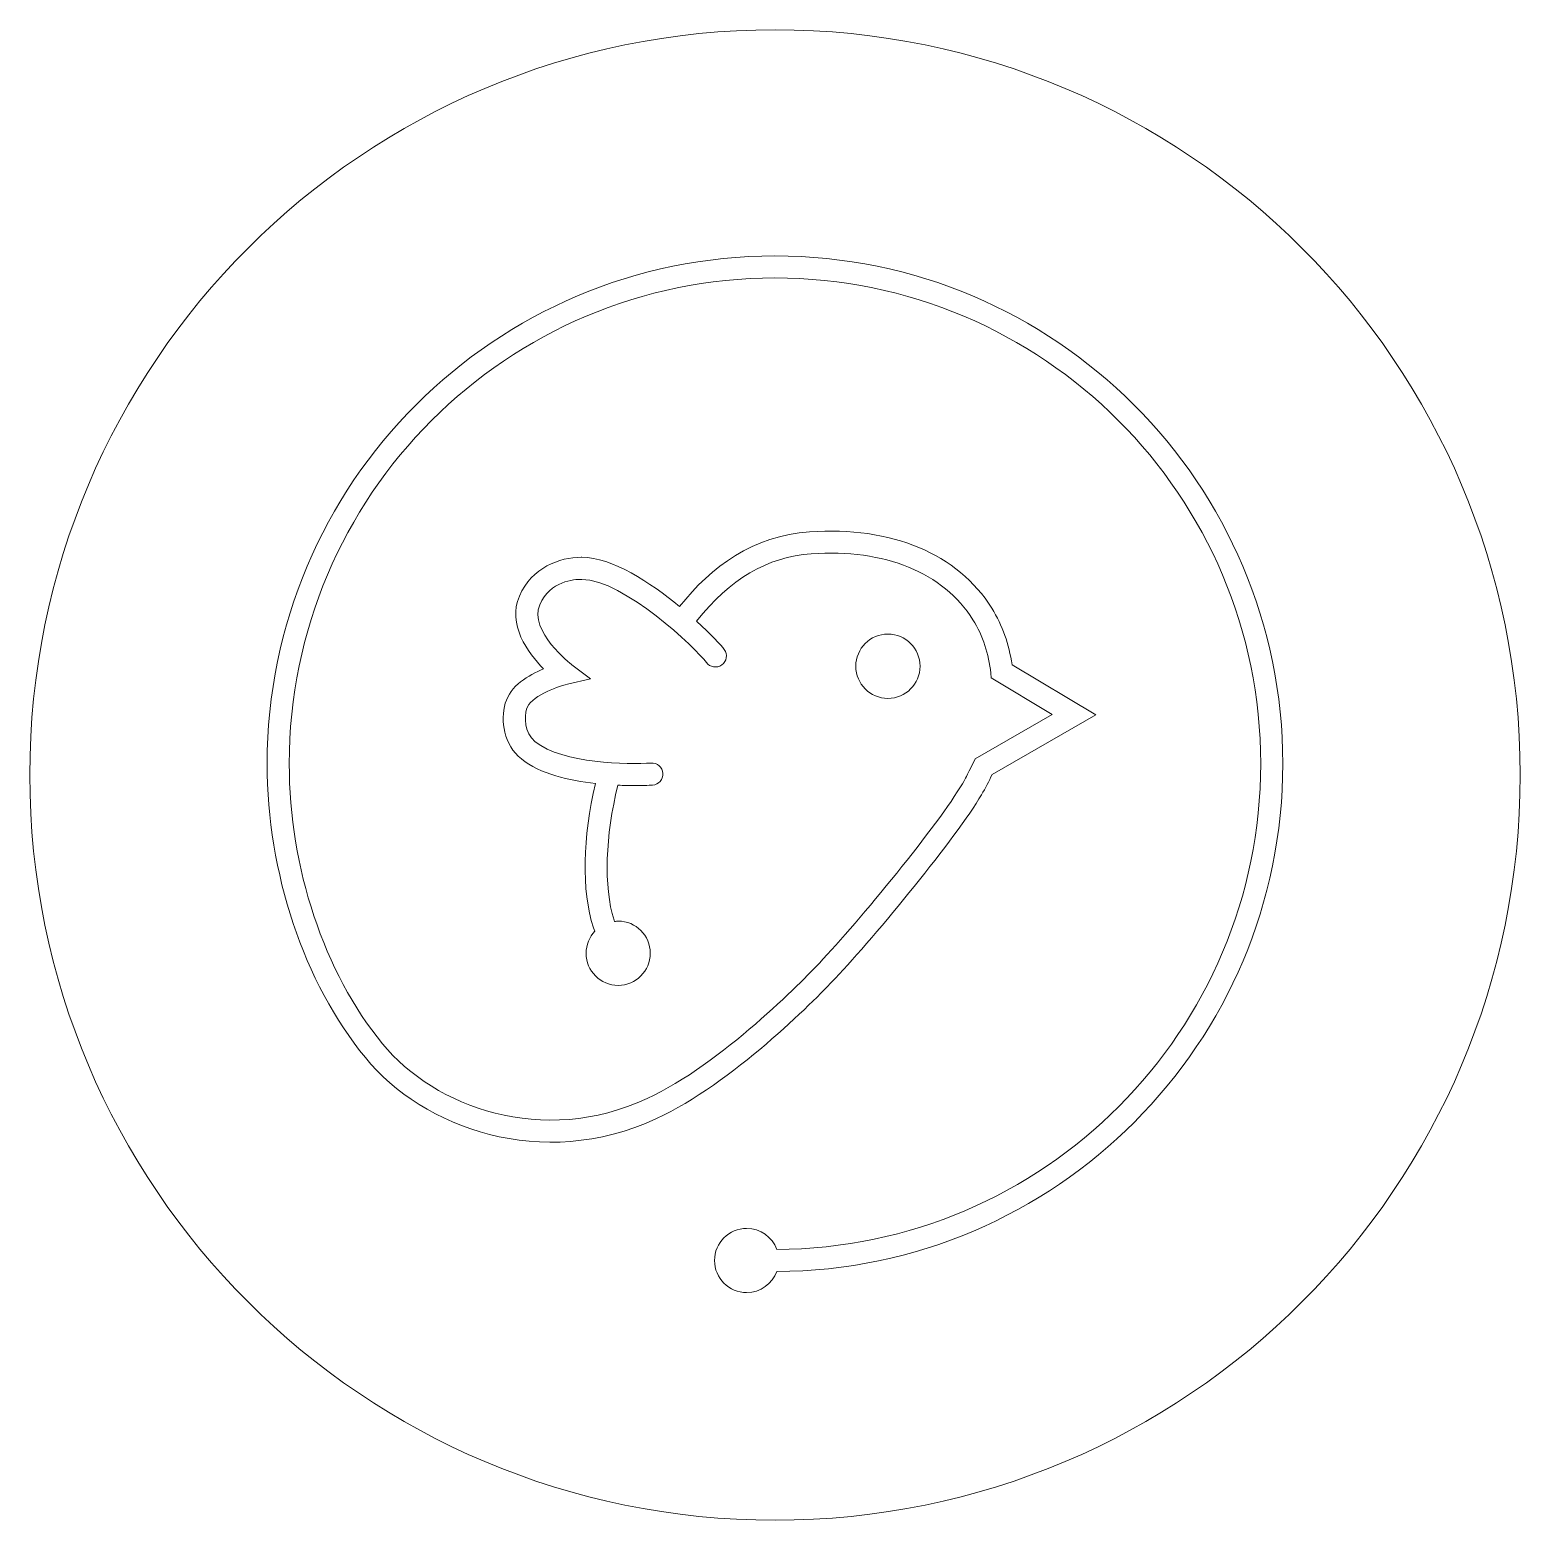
# Model space of a CAD drawing. Header units: inches. Extents: x 44.8 to 92.4, y 81.3 to 128.9.
import ezdxf

# ---------------------------------------------------------------- set-up
doc = ezdxf.new("R2010")
doc.units = ezdxf.units.IN
doc.header["$MEASUREMENT"] = 0
doc.layers.add('Layer 1', color=7, linetype='Continuous')

msp = doc.modelspace()

# ---------------------------------------------------------------- linework, layer by layer
at = {"layer": 'Layer 1', "lineweight": 0}
for points, knots in [([(44.803, 105.104), (44.803, 91.952), (55.464, 81.29), (68.616, 81.29), (81.767, 81.29), (92.428, 91.952), (92.428, 105.104), (92.428, 118.256), (81.767, 128.918), (68.616, 128.918), (55.464, 128.918), (44.803, 118.256), (44.803, 105.104)], [0, 0, 0, 0, 1, 1, 1, 2, 2, 2, 3, 3, 3, 4, 4, 4, 4]), ([(52.387, 105.465), (52.387, 101.983), (53.56, 98.471), (55.525, 96.071), (57.373, 93.819), (61.16, 92.426), (64.824, 94.122), (67.264, 95.252), (69.821, 97.844), (70.547, 98.611), (71.827, 99.965), (74.427, 103.128), (75.213, 104.469), (75.34, 104.688), (75.453, 104.907), (75.557, 105.125), (75.557, 105.125), (78.865, 107.023), (78.865, 107.023), (78.865, 107.023), (76.189, 108.629), (76.189, 108.629), (76.098, 109.273), (75.885, 109.882), (75.542, 110.434), (74.461, 112.172), (72.338, 113.061), (69.723, 112.875), (67.918, 112.746), (66.587, 111.776), (65.566, 110.49), (64.628, 111.26), (63.41, 112.055), (62.443, 112.061), (62.438, 112.061), (62.433, 112.061), (62.427, 112.061), (61.727, 112.061), (60.844, 111.736), (60.449, 110.823), (60.056, 109.917), (60.718, 109.01), (61.217, 108.494), (60.745, 108.302), (60.152, 107.955), (59.997, 107.395), (59.844, 106.839), (59.944, 106.073), (60.513, 105.616), (61.111, 105.137), (62.044, 104.923), (62.88, 104.831), (62.474, 103.125), (62.428, 101.428), (62.811, 100.222), (62.811, 100.222), (62.859, 100.109), (62.859, 100.109), (62.686, 99.925), (62.578, 99.679), (62.578, 99.408), (62.578, 98.842), (63.039, 98.381), (63.605, 98.381), (64.171, 98.381), (64.631, 98.842), (64.631, 99.408), (64.631, 99.974), (64.171, 100.434), (63.605, 100.434), (63.566, 100.434), (63.529, 100.427), (63.491, 100.422), (63.491, 100.422), (63.473, 100.465), (63.473, 100.465), (63.131, 101.545), (63.196, 103.163), (63.595, 104.777), (63.781, 104.769), (63.957, 104.765), (64.106, 104.765), (64.446, 104.765), (64.673, 104.779), (64.705, 104.781), (64.899, 104.794), (65.046, 104.963), (65.033, 105.157), (65.02, 105.352), (64.848, 105.498), (64.657, 105.485), (63.925, 105.437), (61.834, 105.461), (60.954, 106.167), (60.589, 106.46), (60.614, 106.976), (60.677, 107.208), (60.788, 107.607), (61.605, 107.916), (61.984, 108.003), (61.984, 108.003), (62.716, 108.172), (62.716, 108.172), (62.716, 108.172), (62.119, 108.627), (62.119, 108.627), (62.105, 108.638), (60.737, 109.713), (61.097, 110.543), (61.425, 111.303), (62.205, 111.362), (62.438, 111.355), (63.785, 111.347), (66.111, 109.131), (66.424, 108.701), (66.538, 108.543), (66.759, 108.508), (66.917, 108.623), (67.074, 108.737), (67.109, 108.958), (66.995, 109.115), (66.897, 109.25), (66.568, 109.602), (66.111, 110.018), (67.18, 111.376), (68.367, 112.071), (69.773, 112.171), (72.12, 112.338), (74.004, 111.57), (74.942, 110.061), (75.262, 109.547), (75.45, 108.97), (75.51, 108.357), (75.51, 108.357), (75.522, 108.21), (75.522, 108.21), (75.522, 108.21), (77.472, 107.036), (77.472, 107.036), (77.472, 107.036), (75.01, 105.622), (75.01, 105.622), (74.673, 104.928), (74.746, 105.068), (74.604, 104.826), (73.84, 103.522), (71.293, 100.426), (70.035, 99.096), (69.533, 98.566), (66.913, 95.867), (64.528, 94.763), (61.19, 93.219), (57.746, 94.477), (56.071, 96.518), (54.206, 98.796), (53.093, 102.141), (53.093, 105.465), (53.093, 114.024), (60.056, 120.987), (68.615, 120.987), (77.174, 120.987), (84.137, 114.024), (84.137, 105.465), (84.137, 96.924), (77.204, 89.973), (68.67, 89.944), (68.525, 90.335), (68.151, 90.616), (67.71, 90.616), (67.144, 90.616), (66.683, 90.156), (66.683, 89.59), (66.683, 89.024), (67.144, 88.563), (67.71, 88.563), (68.152, 88.563), (68.526, 88.846), (68.67, 89.238), (77.593, 89.268), (84.843, 96.535), (84.843, 105.465), (84.843, 114.413), (77.563, 121.692), (68.615, 121.692), (59.667, 121.692), (52.387, 114.413), (52.387, 105.465)], [0, 0, 0, 0, 1, 1, 1, 2, 2, 2, 3, 3, 3, 4, 4, 4, 5, 5, 5, 6, 6, 6, 7, 7, 7, 8, 8, 8, 9, 9, 9, 10, 10, 10, 11, 11, 11, 12, 12, 12, 13, 13, 13, 14, 14, 14, 15, 15, 15, 16, 16, 16, 17, 17, 17, 18, 18, 18, 19, 19, 19, 20, 20, 20, 21, 21, 21, 22, 22, 22, 23, 23, 23, 24, 24, 24, 25, 25, 25, 26, 26, 26, 27, 27, 27, 28, 28, 28, 29, 29, 29, 30, 30, 30, 31, 31, 31, 32, 32, 32, 33, 33, 33, 34, 34, 34, 35, 35, 35, 36, 36, 36, 37, 37, 37, 38, 38, 38, 39, 39, 39, 40, 40, 40, 41, 41, 41, 42, 42, 42, 43, 43, 43, 44, 44, 44, 45, 45, 45, 46, 46, 46, 47, 47, 47, 48, 48, 48, 49, 49, 49, 50, 50, 50, 51, 51, 51, 52, 52, 52, 53, 53, 53, 54, 54, 54, 55, 55, 55, 56, 56, 56, 57, 57, 57, 58, 58, 58, 59, 59, 59, 60, 60, 60, 61, 61, 61, 62, 62, 62, 62]), ([(71.198, 108.58), (71.198, 108.014), (71.659, 107.553), (72.224, 107.553), (72.79, 107.553), (73.251, 108.014), (73.251, 108.58), (73.251, 109.146), (72.79, 109.606), (72.224, 109.606), (71.659, 109.606), (71.198, 109.146), (71.198, 108.58)], [0, 0, 0, 0, 1, 1, 1, 2, 2, 2, 3, 3, 3, 4, 4, 4, 4])]:
    msp.add_open_spline(points, degree=3, knots=knots, dxfattribs=at)

doc.saveas('drawing.dxf')
